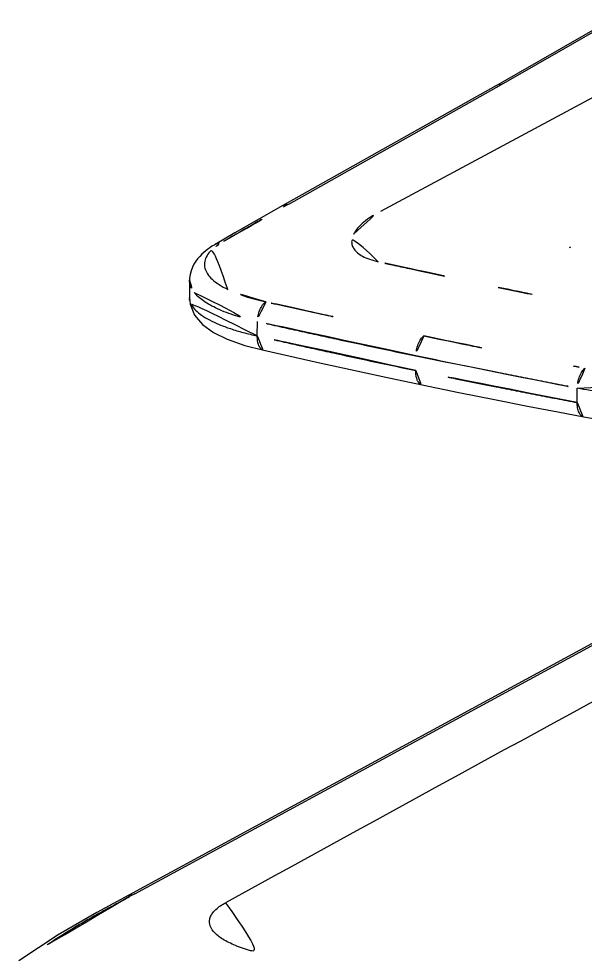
# Model space of a CAD drawing. Extents: x 16296660632 to 16296672714, y -37409619871 to -37409617455.
# Drawn here: x 16296672401.6 to 16296672435.2, y -37409617632.9 to -37409617577.3 of the extents above; entities that cross this region are included whole.
import ezdxf

# ---------------------------------------------------------------- set-up
doc = ezdxf.new("R2010")
doc.units = 0
doc.header["$LTSCALE"] = 10
doc.header["$MEASUREMENT"] = 0
doc.layers.get('0').update_dxf_attribs({"linetype": 'CONTINUOUS'})

msp = doc.modelspace()

# ---------------------------------------------------------------- linework, layer by layer
at = {"color": 7, "linetype": 'Continuous'}
for p, q in [((16296672429.913521, -37409617581.320068), (16296672436.689581, -37409617577.425713)), ((16296672430.262199, -37409617581.240318), (16296672437.062969, -37409617577.331772)), ((16296672429.911301, -37409617581.316223), (16296672417.282499, -37409617588.419823)), ((16296672417.64307, -37409617588.33033), (16296672430.26033, -37409617581.231293)), ((16296672423.097321, -37409617588.751518), (16296672435.977079, -37409617581.826233)), ((16296672417.32505, -37409617588.502388), (16296672417.64204, -37409617588.320686)), ((16296672414.44598, -37409617590.044632), (16296672413.26211, -37409617590.729553)), ((16296672413.31978, -37409617590.844177), (16296672413.328091, -37409617590.838028)), ((16296672434.350361, -37409617590.888763), (16296672434.26749, -37409617590.93103)), ((16296672411.750851, -37409617592.843811), (16296672411.740351, -37409617593.892464)), ((16296672411.74036, -37409617593.891739), (16296672411.74049, -37409617593.883507)), ((16296672415.769119, -37409617596.163887), (16296672415.77767, -37409617595.309563)), ((16296672434.739611, -37409617600.116478), (16296672434.748171, -37409617599.262138)), ((16296672440.374649, -37409617611.838112), (16296672408.150539, -37409617629.355789)), ((16296672408.504881, -37409617629.27256), (16296672440.72695, -37409617611.756851)), ((16296672408.49976, -37409617629.268677), (16296672408.193741, -37409617629.435417)), ((16296672403.960091, -37409617631.708351), (16296672401.618271, -37409617633.246689))]:
    msp.add_line(p, q, dxfattribs=at)
for points in [[(16296672417.27632, -37409617588.417419), (16296672415.85191, -37409617589.235237), (16296672414.44598, -37409617590.044632)], [(16296672413.270981, -37409617590.724289), (16296672413.20381, -37409617590.764267), (16296672413.07987, -37409617590.841438), (16296672412.95697, -37409617590.923111), (16296672412.83535, -37409617591.009827), (16296672412.714581, -37409617591.102814), (16296672412.59371, -37409617591.204086), (16296672412.472561, -37409617591.315643), (16296672412.351391, -37409617591.439903), (16296672412.23164, -37409617591.579071), (16296672412.117479, -37409617591.73262), (16296672412.0117, -37409617591.901833), (16296672411.918171, -37409617592.087143), (16296672411.841431, -37409617592.288223), (16296672411.785299, -37409617592.506973), (16296672411.75495, -37409617592.739952), (16296672411.750971, -37409617592.843811)], [(16296672411.740629, -37409617593.883507), (16296672411.777361, -37409617594.274063), (16296672412.045111, -37409617594.934471), (16296672412.51973, -37409617595.488853), (16296672413.163521, -37409617595.95195), (16296672413.9907, -37409617596.359741), (16296672415.03834, -37409617596.728249), (16296672416.14999, -37409617597.014977)], [(16296672416.149139, -37409617597.014778), (16296672417.63533, -37409617597.350082), (16296672419.37705, -37409617597.739479), (16296672421.29674, -37409617598.159973), (16296672423.401211, -37409617598.612373), (16296672425.552931, -37409617599.065689)], [(16296672425.552679, -37409617599.065643), (16296672427.71353, -37409617599.510849), (16296672429.844709, -37409617599.940971), (16296672431.804371, -37409617600.328773), (16296672433.59403, -37409617600.675194), (16296672435.135111, -37409617600.970589)], [(16296672435.133699, -37409617600.970322), (16296672436.48818, -37409617601.191963), (16296672438.138941, -37409617601.361198), (16296672439.816219, -37409617601.433472), (16296672441.435261, -37409617601.410049), (16296672442.9221, -37409617601.298866), (16296672444.19269, -37409617601.119743), (16296672445.26157, -37409617600.885406), (16296672446.08252, -37409617600.628433)], [(16296672408.15313, -37409617629.351181), (16296672406.2458, -37409617630.390007), (16296672403.960091, -37409617631.708351)]]:
    msp.add_lwpolyline(points, dxfattribs=at)
for centre, radius, start, end in [((16296672430.223869, -37409617581.890961), 0.649586, 111.3702605, 118.4147915), ((16296672422.50491, -37409617605.283142), 17.124455, 120.2723434, 121.1629797), ((16296672581.4781, -37409616867.082893), 741.815919, 257.814331254, 258.221944978), ((16296672585.092951, -37409616848.561043), 760.685698, 258.240154878, 258.641314703), ((16296672563.37854, -37409616935.143608), 675.215238, 257.472777684, 258.230666841), ((16296672569.862329, -37409616903.57196), 707.445661, 258.238104035, 258.970871529), ((16296675233.43396, -37409622754.393723), 5849.041897, 118.4718384594, 118.8196367656)]:
    msp.add_arc(centre, radius, start, end, dxfattribs=at)
for points, knots in [([(16296672430.262199, -37409617581.240318), (16296672430.23852, -37409617581.239471), (16296672430.145189, -37409617581.240669), (16296672430.051991, -37409617581.260689), (16296672429.98716, -37409617581.286041)], [0, 0, 0, 0, 0.253949083, 1, 1, 1, 1]), ([(16296672417.278879, -37409617588.42189), (16296672417.333509, -37409617588.391693), (16296672417.45252, -37409617588.345047), (16296672417.579309, -37409617588.330231), (16296672417.64307, -37409617588.33033)], [0, 0, 0, 0, 0.494770194, 1, 1, 1, 1]), ([(16296672413.872299, -37409617590.493813), (16296672414.015591, -37409617590.410027), (16296672414.3032, -37409617590.244164), (16296672414.877701, -37409617589.911003), (16296672415.884649, -37409617589.329803), (16296672416.7486, -37409617588.832947), (16296672417.32505, -37409617588.502388)], [0, 0, 0, 0, 0.124928809, 0.249883974, 0.499855814, 1, 1, 1, 1]), ([(16296672421.472019, -37409617590.128906), (16296672421.536791, -37409617589.997772), (16296672421.722, -37409617589.738342), (16296672422.091391, -37409617589.390411), (16296672422.55765, -37409617589.054581), (16296672422.908581, -37409617588.851662), (16296672423.097309, -37409617588.751534)], [0, 0, 0, 0, 0.203267581, 0.437401662, 0.703084537, 1, 1, 1, 1]), ([(16296672413.270981, -37409617590.724289), (16296672413.32777, -37409617590.691299), (16296672413.44972, -37409617590.642479), (16296672413.57987, -37409617590.628723), (16296672413.64349, -37409617590.629761)], [0, 0, 0, 0, 0.507934926, 1, 1, 1, 1]), ([(16296672413.328091, -37409617590.838028), (16296672413.352301, -37409617590.820168), (16296672413.4547, -37409617590.746696), (16296672413.56143, -37409617590.679466), (16296672413.64349, -37409617590.629761)], [0, 0, 0, 0, 0.238730907, 1, 1, 1, 1]), ([(16296672422.94429, -37409617591.760178), (16296672422.76856, -37409617591.719971), (16296672422.450171, -37409617591.63031), (16296672422.034241, -37409617591.452316), (16296672421.723419, -37409617591.250557), (16296672421.511669, -37409617591.032204), (16296672421.39114, -37409617590.802917), (16296672421.33853, -37409617590.493813), (16296672421.404791, -37409617590.264633), (16296672421.472031, -37409617590.128906)], [0, 0, 0, 0, 0.210266514, 0.384822629, 0.52585732, 0.639767793, 0.735809404, 0.823319478, 1, 1, 1, 1]), ([(16296672414.01713, -37409617593.398987), (16296672413.839479, -37409617593.312157), (16296672413.51721, -37409617593.134987), (16296672413.10722, -37409617592.829712), (16296672412.81365, -37409617592.506653), (16296672412.644119, -37409617592.164383), (16296672412.61318, -37409617591.807762), (16296672412.72809, -37409617591.457939), (16296672412.97271, -37409617591.128601), (16296672413.193569, -37409617590.937958), (16296672413.31978, -37409617590.844177)], [0, 0, 0, 0, 0.17230129, 0.319587851, 0.443557659, 0.549401077, 0.646566801, 0.747389488, 0.862990737, 1, 1, 1, 1]), ([(16296672424.89592, -37409617592.184799), (16296672424.732889, -37409617592.149643), (16296672424.407301, -37409617592.079727), (16296672423.919041, -37409617591.972382), (16296672423.431141, -37409617591.866638), (16296672423.104879, -37409617591.7994), (16296672422.94335, -37409617591.76059)], [0, 0, 0, 0, 0.250411153, 0.499977726, 0.750576285, 1, 1, 1, 1]), ([(16296672411.750959, -37409617592.845261), (16296672411.749901, -37409617592.969612), (16296672411.802071, -37409617593.235184), (16296672411.941059, -37409617593.464104), (16296672412.02634, -37409617593.573959)], [0, 0, 0, 0, 0.47205047, 1, 1, 1, 1]), ([(16296672411.75477, -37409617594.043694), (16296672411.752291, -37409617594.031067), (16296672411.74371, -37409617593.980873), (16296672411.74017, -37409617593.929802), (16296672411.740511, -37409617593.891747)], [0, 0, 0, 0, 0.252705838, 1, 1, 1, 1]), ([(16296672412.02634, -37409617593.573959), (16296672412.0986, -37409617593.667053), (16296672412.2728, -37409617593.850533), (16296672412.58938, -37409617594.10022), (16296672412.973881, -37409617594.339706), (16296672413.602079, -37409617594.657288), (16296672414.5394, -37409617595.005943), (16296672415.34329, -37409617595.214523), (16296672415.77767, -37409617595.309547)], [0, 0, 0, 0, 0.084202038, 0.179789685, 0.287455478, 0.407340898, 0.682266725, 1, 1, 1, 1]), ([(16296672416.26956, -37409617594.138237), (16296672415.8529, -37409617594.046387), (16296672415.086361, -37409617593.844727), (16296672414.344959, -37409617593.559189), (16296672414.01716, -37409617593.398979)], [0, 0, 0, 0, 0.539040146, 1, 1, 1, 1]), ([(16296672415.769119, -37409617596.163857), (16296672415.488859, -37409617596.102112), (16296672414.95332, -37409617595.971733), (16296672414.19689, -37409617595.745323), (16296672413.5277, -37409617595.498932), (16296672412.954611, -37409617595.235069), (16296672412.48431, -37409617594.957413), (16296672412.121229, -37409617594.668907), (16296672411.86907, -37409617594.370132), (16296672411.77544, -37409617594.149063), (16296672411.75477, -37409617594.043694)], [0, 0, 0, 0, 0.182959333, 0.351235731, 0.503130315, 0.637220366, 0.752934753, 0.850544275, 0.931542031, 1, 1, 1, 1]), ([(16296672416.26956, -37409617594.138237), (16296672416.19788, -37409617594.187363), (16296672416.058969, -37409617594.335693), (16296672415.90567, -37409617594.621353), (16296672415.804569, -37409617594.957947), (16296672415.77849, -37409617595.195343), (16296672415.777679, -37409617595.309547)], [0, 0, 0, 0, 0.199217532, 0.45612975, 0.738186141, 1, 1, 1, 1]), ([(16296672416.922359, -37409617594.28376), (16296672416.86817, -37409617594.271713), (16296672416.650551, -37409617594.223282), (16296672416.43306, -37409617594.174271), (16296672416.26956, -37409617594.138237)], [0, 0, 0, 0, 0.249005364, 1, 1, 1, 1]), ([(16296672425.174021, -37409617597.343727), (16296672424.38518, -37409617597.179359), (16296672422.811239, -37409617596.848167), (16296672420.847361, -37409617596.42675), (16296672419.281799, -37409617596.08593), (16296672418.11165, -37409617595.828697), (16296672417.13834, -37409617595.612862), (16296672416.360781, -37409617595.439308), (16296672415.97226, -37409617595.352043), (16296672415.77767, -37409617595.309563)], [0, 0, 0, 0, 0.251436208, 0.501890795, 0.626760401, 0.751396141, 0.875747643, 0.937850001, 1, 1, 1, 1]), ([(16296672415.769119, -37409617596.163857), (16296672415.76593, -37409617596.269371), (16296672415.77564, -37409617596.466362), (16296672415.836439, -37409617596.696648), (16296672415.91498, -37409617596.842407), (16296672415.982559, -37409617596.925377), (16296672416.06072, -37409617596.985153), (16296672416.11965, -37409617597.008171), (16296672416.149139, -37409617597.014801)], [0, 0, 0, 0, 0.317364244, 0.589766941, 0.707248948, 0.812910979, 0.909120299, 1, 1, 1, 1]), ([(16296672425.16531, -37409617598.213058), (16296672424.37615, -37409617598.048927), (16296672422.80188, -37409617597.71627), (16296672420.83762, -37409617597.292953), (16296672419.27187, -37409617596.949791), (16296672418.10154, -37409617596.690193), (16296672416.93445, -37409617596.427162), (16296672416.15764, -37409617596.249863), (16296672415.769119, -37409617596.163887)], [0, 0, 0, 0, 0.251439526, 0.501923861, 0.626802702, 0.751452156, 0.875872865, 1, 1, 1, 1]), ([(16296672425.652901, -37409617596.163483), (16296672425.58308, -37409617596.21273), (16296672425.44813, -37409617596.362823), (16296672425.29973, -37409617596.650223), (16296672425.201151, -37409617596.989403), (16296672425.175171, -37409617597.228592), (16296672425.174009, -37409617597.343727)], [0, 0, 0, 0, 0.195702767, 0.452340735, 0.736288869, 1, 1, 1, 1]), ([(16296672425.174021, -37409617597.343727), (16296672425.9659, -37409617597.50872), (16296672427.55336, -37409617597.836166), (16296672429.54121, -37409617598.238098), (16296672431.137039, -37409617598.555992), (16296672432.33779, -37409617598.792747), (16296672433.340219, -37409617598.988579), (16296672434.143999, -37409617599.144508), (16296672434.5467, -37409617599.222099), (16296672434.748171, -37409617599.262138)], [0, 0, 0, 0, 0.248519015, 0.497988854, 0.623091728, 0.748445089, 0.874003744, 0.936892558, 1, 1, 1, 1]), ([(16296672434.523041, -37409617597.950928), (16296672434.579, -37409617597.96183), (16296672434.80481, -37409617598.005768), (16296672435.030729, -37409617598.049171), (16296672435.20052, -37409617598.082588)], [0, 0, 0, 0, 0.247815145, 1, 1, 1, 1]), ([(16296672425.16531, -37409617598.213058), (16296672425.164761, -37409617598.267937), (16296672425.16803, -37409617598.374802), (16296672425.18924, -37409617598.550743), (16296672425.23394, -37409617598.7286), (16296672425.312969, -37409617598.89389), (16296672425.418369, -37409617599.013428), (16296672425.508511, -37409617599.056328), (16296672425.552691, -37409617599.065598)], [0, 0, 0, 0, 0.164561144, 0.320049091, 0.530708546, 0.711546652, 0.864646593, 1, 1, 1, 1]), ([(16296672434.739611, -37409617600.116478), (16296672434.337839, -37409617600.037758), (16296672433.53417, -37409617599.885727), (16296672432.33036, -37409617599.6548), (16296672431.129551, -37409617599.420357), (16296672429.53347, -37409617599.104713), (16296672427.54517, -37409617598.704514), (16296672425.95726, -37409617598.378357), (16296672425.16531, -37409617598.213058)], [0, 0, 0, 0, 0.125821247, 0.251360914, 0.376701867, 0.501819481, 0.751371921, 1, 1, 1, 1]), ([(16296672435.20052, -37409617598.082588), (16296672435.13418, -37409617598.134018), (16296672435.00725, -37409617598.286812), (16296672434.86784, -37409617598.573914), (16296672434.77475, -37409617598.910889), (16296672434.749649, -37409617599.147903), (16296672434.748171, -37409617599.262138)], [0, 0, 0, 0, 0.194427859, 0.45092845, 0.73539337, 1, 1, 1, 1]), ([(16296672434.748171, -37409617599.262131), (16296672435.250509, -37409617599.361771), (16296672436.293489, -37409617599.524818), (16296672437.89982, -37409617599.666489), (16296672439.553551, -37409617599.711037), (16296672441.19809, -37409617599.657227), (16296672442.776421, -37409617599.505623), (16296672444.234989, -37409617599.262802), (16296672445.52409, -37409617598.934937), (16296672446.306231, -37409617598.644539), (16296672446.65469, -37409617598.481033)], [0, 0, 0, 0, 0.127158946, 0.261830582, 0.400142168, 0.53766894, 0.670120533, 0.793564331, 0.904427821, 1, 1, 1, 1]), ([(16296672434.739611, -37409617600.116478), (16296672434.74078, -37409617600.224136), (16296672434.75724, -37409617600.42392), (16296672434.822531, -37409617600.656387), (16296672434.902451, -37409617600.802742), (16296672434.969761, -37409617600.884956), (16296672435.046869, -37409617600.94326), (16296672435.104891, -37409617600.964684), (16296672435.13369, -37409617600.970337)], [0, 0, 0, 0, 0.321951198, 0.596841514, 0.714126244, 0.818437258, 0.912215466, 1, 1, 1, 1]), ([(16296672408.193741, -37409617629.435417), (16296672407.93712, -37409617629.575447), (16296672407.424841, -37409617629.855957), (16296672406.655821, -37409617630.275291), (16296672405.88641, -37409617630.698273), (16296672405.12138, -37409617631.143547), (16296672404.356331, -37409617631.611359), (16296672403.32733, -37409617632.266541), (16296672402.563089, -37409617632.780907), (16296672402.05603, -37409617633.133453)], [0, 0, 0, 0, 0.122309284, 0.244358838, 0.366465832, 0.489639442, 0.614663993, 0.741620309, 1, 1, 1, 1]), ([(16296672408.15449, -37409617629.353661), (16296672408.18084, -37409617629.339523), (16296672408.29093, -37409617629.289627), (16296672408.41416, -37409617629.27021), (16296672408.504881, -37409617629.27256)], [0, 0, 0, 0, 0.247820221, 1, 1, 1, 1]), ([(16296672413.886209, -37409617629.80304), (16296672413.682329, -37409617629.913643), (16296672413.403669, -37409617630.093513), (16296672413.12252, -37409617630.394783), (16296672412.99037, -37409617630.61454), (16296672412.92708, -37409617630.842163), (16296672412.94026, -37409617631.16008), (16296672413.114, -37409617631.467461), (16296672413.38056, -37409617631.732162), (16296672413.655519, -37409617631.936943), (16296672413.989901, -37409617632.131393), (16296672414.53628, -37409617632.389191), (16296672415.347919, -37409617632.668983), (16296672416.042801, -37409617632.825768), (16296672416.415091, -37409617632.906639)], [0, 0, 0, 0, 0.120792106, 0.170179543, 0.213538645, 0.253065702, 0.291465634, 0.376485572, 0.42811597, 0.487260735, 0.554305586, 0.629313714, 0.801591343, 1, 1, 1, 1])]:
    msp.add_open_spline(points, degree=3, knots=knots, dxfattribs=at)

doc.saveas('drawing.dxf')
